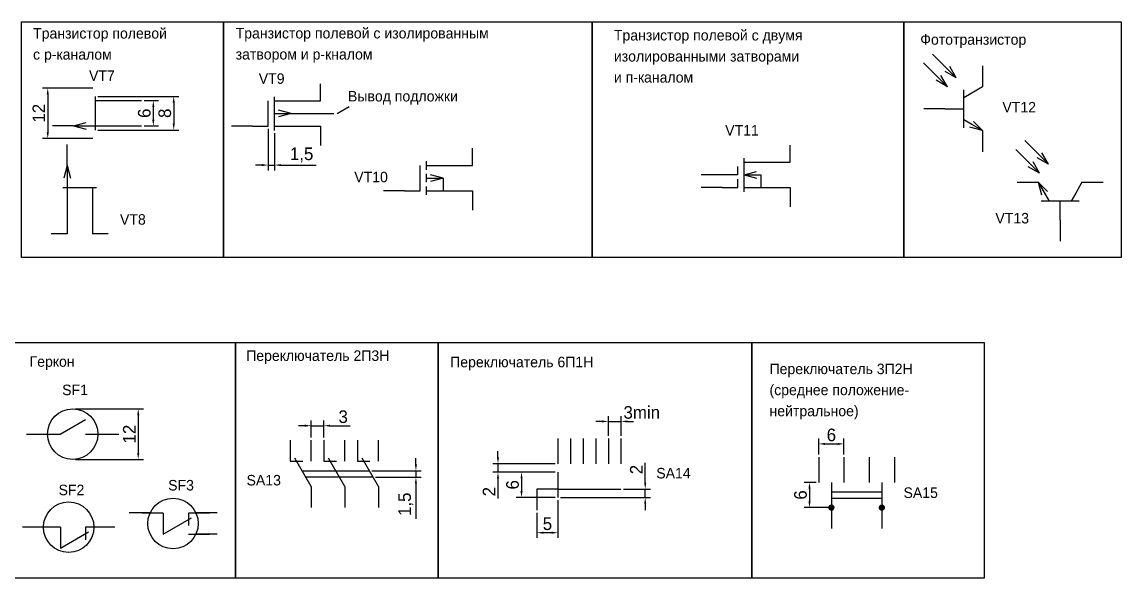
# Model space of a CAD drawing. Header units: millimetres. Extents: x 52 to 1332, y -528 to 1037.
# Drawn here: x 260.1 to 521.4, y 516.8 to 648.9 of the extents above; entities that cross this region are included whole.
import ezdxf

# ---------------------------------------------------------------- set-up
doc = ezdxf.new("R2010")
doc.units = ezdxf.units.MM
doc.styles.get("Standard").update_dxf_attribs({"font": 'standarteskd.shx', "height": 3})
doc.dimstyles.new('ISO-25', dxfattribs={"dimtxt": 2, "dimasz": 1.5, "dimexe": 1.25, "dimexo": 0.625, "dimtad": 1, "dimtxsty": 'Standard', "dimcen": 2.5, "dimadec": 0, "dimazin": 0, "dimtfac": 1, "dimtmove": 0, "dimatfit": 3, "dimfxl": 1, "dimarcsym": 0})

# ---------------------------------------------------------------- blocks, each defined once
blk = doc.blocks.new('*D91')
at = {"color": 0, "linetype": 'Continuous', "lineweight": -2, "transparency": 16777216}
for p, q in [((289.14, 630.23), (292.55, 630.23)), ((291.3, 628.73), (291.3, 625.73)), ((289.14, 624.23), (292.55, 624.23))]:
    blk.add_line(p, q, dxfattribs=at)
at = {"color": 0, "linetype": 'Continuous', "lineweight": -3, "transparency": 16777216}
for points in [[(291.05, 628.73), (291.55, 628.73), (291.3, 630.23)], [(291.05, 625.73), (291.55, 625.73), (291.3, 624.23)]]:
    blk.add_solid(points, dxfattribs=at)
at = {"layer": 'Defpoints', "color": 0, "linetype": 'Continuous', "lineweight": -3, "transparency": 16777216}
for p in [(288.52, 630.23), (288.52, 624.23), (291.3, 624.23)]:
    blk.add_point(p, dxfattribs=at)
at = {"color": 0, "linetype": 'Continuous', "transparency": 16777216, "insert": (289.17, 627.23), "char_height": 3, "attachment_point": 5, "rotation": 90}
blk.add_mtext('6', dxfattribs=at)
blk = doc.blocks.new('*D92')
at = {"color": 0, "linetype": 'Continuous', "lineweight": -2, "transparency": 16777216}
for p, q in [((278.14, 631.23), (297.4, 631.23)), ((296.15, 629.73), (296.15, 624.73)), ((278.14, 623.23), (297.4, 623.23))]:
    blk.add_line(p, q, dxfattribs=at)
at = {"color": 0, "linetype": 'Continuous', "lineweight": -3, "transparency": 16777216}
for points in [[(295.9, 629.73), (296.4, 629.73), (296.15, 631.23)], [(295.9, 624.73), (296.4, 624.73), (296.15, 623.23)]]:
    blk.add_solid(points, dxfattribs=at)
at = {"layer": 'Defpoints', "color": 0, "linetype": 'Continuous', "lineweight": -3, "transparency": 16777216}
for p in [(277.52, 631.23), (277.52, 623.23), (296.15, 623.23)]:
    blk.add_point(p, dxfattribs=at)
at = {"color": 0, "linetype": 'Continuous', "transparency": 16777216, "insert": (294.03, 627.23), "char_height": 3, "attachment_point": 5, "rotation": 90}
blk.add_mtext('8', dxfattribs=at)
blk = doc.blocks.new('*D93')
at = {"color": 0, "linetype": 'Continuous', "lineweight": -2, "transparency": 16777216}
for p, q in [((276.89, 633.23), (264.94, 633.23)), ((266.19, 631.73), (266.19, 622.73)), ((276.89, 621.23), (264.94, 621.23))]:
    blk.add_line(p, q, dxfattribs=at)
at = {"color": 0, "linetype": 'Continuous', "lineweight": -3, "transparency": 16777216}
for points in [[(265.94, 631.73), (266.44, 631.73), (266.19, 633.23)], [(265.94, 622.73), (266.44, 622.73), (266.19, 621.23)]]:
    blk.add_solid(points, dxfattribs=at)
at = {"layer": 'Defpoints', "color": 0, "linetype": 'Continuous', "lineweight": -3, "transparency": 16777216}
for p in [(277.52, 633.23), (266.19, 621.23), (277.52, 621.23)]:
    blk.add_point(p, dxfattribs=at)
at = {"color": 0, "linetype": 'Continuous', "transparency": 16777216, "insert": (264.07, 627.23), "char_height": 3, "attachment_point": 5, "rotation": 90}
blk.add_mtext('12', dxfattribs=at)
blk = doc.blocks.new('*D94')
at = {"color": 0, "linetype": 'Continuous', "lineweight": -2, "transparency": 16777216}
for p, q in [((318.59, 623.53), (318.59, 613.66)), ((320.09, 622.53), (320.09, 613.66)), ((317.09, 614.91), (315.59, 614.91)), ((318.59, 614.91), (320.09, 614.91)), ((321.59, 614.91), (330.06, 614.91))]:
    blk.add_line(p, q, dxfattribs=at)
at = {"color": 0, "linetype": 'Continuous', "lineweight": -3, "transparency": 16777216}
for points in [[(317.09, 615.16), (317.09, 614.66), (318.59, 614.91)], [(321.59, 615.16), (321.59, 614.66), (320.09, 614.91)]]:
    blk.add_solid(points, dxfattribs=at)
at = {"layer": 'Defpoints', "color": 0, "linetype": 'Continuous', "lineweight": -3, "transparency": 16777216}
for p in [(318.59, 624.16), (320.09, 623.16), (320.09, 614.91)]:
    blk.add_point(p, dxfattribs=at)
at = {"color": 0, "linetype": 'Continuous', "transparency": 16777216, "insert": (326.57, 617.32), "char_height": 3, "attachment_point": 5}
blk.add_mtext('1,5', dxfattribs=at)
blk = doc.blocks.new('SF1')
at = {"linetype": 'Continuous'}
for p, q in [((485.65, 549.76), (491.65, 553.22)), ((477.65, 549.76), (482.65, 549.76)), ((480.65, 549.76), (485.65, 549.76)), ((491.65, 549.76), (496.65, 549.76)), ((494.65, 549.76), (499.65, 549.76))]:
    blk.add_line(p, q, dxfattribs=at)
blk.add_circle((488.65, 549.76), 6, dxfattribs=at)
blk = doc.blocks.new('*D147')
at = {"color": 0, "linetype": 'Continuous', "lineweight": -2, "transparency": 16777216}
for p, q in [((272.76, 556.97), (288.96, 556.97)), ((287.71, 555.47), (287.71, 546.47)), ((272.76, 544.97), (288.96, 544.97))]:
    blk.add_line(p, q, dxfattribs=at)
at = {"color": 0, "linetype": 'Continuous', "lineweight": -3, "transparency": 16777216}
for points in [[(287.46, 555.47), (287.96, 555.47), (287.71, 556.97)], [(287.46, 546.47), (287.96, 546.47), (287.71, 544.97)]]:
    blk.add_solid(points, dxfattribs=at)
at = {"layer": 'Defpoints', "color": 0, "linetype": 'Continuous', "lineweight": -3, "transparency": 16777216}
for p in [(272.13, 556.97), (272.13, 544.97), (287.71, 544.97)]:
    blk.add_point(p, dxfattribs=at)
at = {"color": 0, "linetype": 'Continuous', "transparency": 16777216, "insert": (285.58, 550.97), "char_height": 3, "attachment_point": 5, "rotation": 90}
blk.add_mtext('12', dxfattribs=at)
blk = doc.blocks.new('SA5')
at = {"linetype": 'Continuous'}
for p, q in [((371.81, 570.75), (371.81, 565.75)), ((371.81, 565.75), (374.81, 565.75)), ((376.81, 559.75), (372.95, 566.45)), ((371.81, 559.75), (376.81, 559.75)), ((371.81, 559.75), (371.81, 554.75))]:
    blk.add_line(p, q, dxfattribs=at)
blk = doc.blocks.new('SF2')
at = {"linetype": 'Continuous'}
for p, q in [((480.12, 533.43), (475.12, 533.43)), ((497.12, 533.43), (492.12, 533.43))]:
    blk.add_line(p, q, dxfattribs=at)
blk.add_circle((486.12, 533.43), 6, dxfattribs=at)
at = {"linetype": 'Continuous', "rotation": 270}
blk.add_blockref('SA5', (-75.58, 905.25), dxfattribs=at)
blk = doc.blocks.new('SA12')
at = {"linetype": 'Continuous'}
for p, q in [((455.47, 540.16), (450.47, 540.16)), ((455.47, 540.16), (455.47, 535.16)), ((455.47, 535.16), (462.17, 539.03)), ((466.47, 540.16), (461.47, 540.16)), ((461.47, 540.16), (461.47, 537.16)), ((461.47, 535.16), (466.47, 535.16))]:
    blk.add_line(p, q, dxfattribs=at)
blk = doc.blocks.new('SF3')
at = {"linetype": 'Continuous'}
for p, q in [((503.14, 536.81), (498.14, 536.81)), ((519.05, 536.81), (514.05, 536.81)), ((519.05, 531.81), (514.05, 531.81))]:
    blk.add_line(p, q, dxfattribs=at)
blk.add_circle((508.59, 534.31), 6, dxfattribs=at)
blk.add_blockref('SA12', (50.78, -3.36), dxfattribs=at)
blk = doc.blocks.new('SA11')
at = {"linetype": 'Continuous'}
for p, q in [((442.12, 570.58), (442.12, 565.58)), ((447.12, 565.58), (447.12, 570.58)), ((442.12, 565.58), (445.12, 565.58)), ((447.12, 559.58), (443.25, 566.28)), ((447.12, 559.58), (447.12, 554.58))]:
    blk.add_line(p, q, dxfattribs=at)
blk = doc.blocks.new('SA13')
at = {"linetype": 'Continuous'}
for p, q in [((566.47, 553.73), (582.47, 553.73)), ((583.34, 552.23), (567.34, 552.23))]:
    blk.add_line(p, q, dxfattribs=at)
for p in [(121.52, -9.6), (129.52, -9.6), (137.52, -9.6)]:
    blk.add_blockref('SA11', p, dxfattribs=at)
blk = doc.blocks.new('*D151')
at = {"color": 0, "linetype": 'Continuous', "lineweight": -2, "transparency": 16777216}
for p, q in [((353.75, 543.77), (353.75, 545.27)), ((343.29, 542.27), (355, 542.27)), ((353.75, 542.27), (353.75, 540.77)), ((344.15, 540.77), (355, 540.77)), ((353.75, 539.27), (353.75, 530.81))]:
    blk.add_line(p, q, dxfattribs=at)
at = {"color": 0, "linetype": 'Continuous', "lineweight": -3, "transparency": 16777216}
for points in [[(353.5, 543.77), (354, 543.77), (353.75, 542.27)], [(353.5, 539.27), (354, 539.27), (353.75, 540.77)]]:
    blk.add_solid(points, dxfattribs=at)
at = {"layer": 'Defpoints', "color": 0, "linetype": 'Continuous', "lineweight": -3, "transparency": 16777216}
for p in [(342.66, 542.27), (343.53, 540.77), (353.75, 540.77)]:
    blk.add_point(p, dxfattribs=at)
at = {"color": 0, "linetype": 'Continuous', "transparency": 16777216, "insert": (351.34, 534.29), "char_height": 3, "attachment_point": 5, "rotation": 90}
blk.add_mtext('1,5', dxfattribs=at)
blk = doc.blocks.new('*D152')
at = {"color": 0, "linetype": 'Continuous', "lineweight": -2, "transparency": 16777216}
for p, q in [((328.83, 550.15), (328.83, 554.22)), ((331.83, 550.15), (331.83, 554.22)), ((327.33, 552.97), (325.83, 552.97)), ((328.83, 552.97), (331.83, 552.97)), ((333.33, 552.97), (338.08, 552.97))]:
    blk.add_line(p, q, dxfattribs=at)
at = {"color": 0, "linetype": 'Continuous', "lineweight": -3, "transparency": 16777216}
for points in [[(327.33, 553.22), (327.33, 552.72), (328.83, 552.97)], [(333.33, 553.22), (333.33, 552.72), (331.83, 552.97)]]:
    blk.add_solid(points, dxfattribs=at)
at = {"layer": 'Defpoints', "color": 0, "linetype": 'Continuous', "lineweight": -3, "transparency": 16777216}
for p in [(331.83, 552.97), (328.83, 549.52), (331.83, 549.52)]:
    blk.add_point(p, dxfattribs=at)
at = {"color": 0, "linetype": 'Continuous', "transparency": 16777216, "insert": (336.45, 555.09), "char_height": 3, "attachment_point": 5}
blk.add_mtext('3', dxfattribs=at)
blk = doc.blocks.new('SA14')
at = {"linetype": 'Continuous'}
for p, q in [((584.08, 560.74), (584.08, 554.74)), ((587.08, 560.74), (587.08, 554.74)), ((590.08, 560.74), (590.08, 554.74)), ((593.08, 560.74), (593.08, 554.74)), ((596.08, 560.74), (596.08, 554.74)), ((599.08, 560.74), (599.08, 554.74)), ((584.08, 552.74), (584.08, 548.74)), ((579.08, 548.74), (579.08, 543.74)), ((584.08, 548.74), (579.08, 548.74)), ((584.08, 548.74), (599.08, 548.74)), ((584.08, 548.74), (584.08, 546.74))]:
    blk.add_line(p, q, dxfattribs=at)
blk = doc.blocks.new('*D154')
at = {"color": 0, "linetype": 'Continuous', "lineweight": -2, "transparency": 16777216}
for p, q in [((408.28, 539.42), (408.28, 544.17)), ((388.15, 535.92), (409.53, 535.92)), ((403.15, 537.92), (409.53, 537.92)), ((408.28, 535.92), (408.28, 537.92)), ((408.28, 534.42), (408.28, 532.92))]:
    blk.add_line(p, q, dxfattribs=at)
at = {"color": 0, "linetype": 'Continuous', "lineweight": -3, "transparency": 16777216}
for points in [[(408.03, 539.42), (408.53, 539.42), (408.28, 537.92)], [(408.03, 534.42), (408.53, 534.42), (408.28, 535.92)]]:
    blk.add_solid(points, dxfattribs=at)
at = {"layer": 'Defpoints', "color": 0, "linetype": 'Continuous', "lineweight": -3, "transparency": 16777216}
for p in [(387.53, 535.92), (402.53, 537.92), (408.28, 537.92)]:
    blk.add_point(p, dxfattribs=at)
at = {"color": 0, "linetype": 'Continuous', "transparency": 16777216, "insert": (406.16, 542.54), "char_height": 3, "attachment_point": 5, "rotation": 90}
blk.add_mtext('2', dxfattribs=at)
blk = doc.blocks.new('*D155')
at = {"color": 0, "linetype": 'Continuous', "lineweight": -2, "transparency": 16777216}
for p, q in [((387.53, 535.29), (387.53, 526.28)), ((382.53, 532.29), (382.53, 526.28)), ((386.03, 527.53), (384.03, 527.53))]:
    blk.add_line(p, q, dxfattribs=at)
at = {"color": 0, "linetype": 'Continuous', "lineweight": -3, "transparency": 16777216}
for points in [[(384.03, 527.78), (384.03, 527.28), (382.53, 527.53)], [(386.03, 527.78), (386.03, 527.28), (387.53, 527.53)]]:
    blk.add_solid(points, dxfattribs=at)
at = {"layer": 'Defpoints', "color": 0, "linetype": 'Continuous', "lineweight": -3, "transparency": 16777216}
for p in [(387.53, 535.92), (382.53, 532.92), (382.53, 527.53)]:
    blk.add_point(p, dxfattribs=at)
at = {"color": 0, "linetype": 'Continuous', "transparency": 16777216, "insert": (385.03, 529.65), "char_height": 3, "attachment_point": 5}
blk.add_mtext('5', dxfattribs=at)
blk = doc.blocks.new('*D156')
at = {"color": 0, "linetype": 'Continuous', "lineweight": -2, "transparency": 16777216}
for p, q in [((373.27, 545.42), (373.27, 546.92)), ((386.9, 543.92), (372.02, 543.92)), ((373.27, 543.92), (373.27, 541.92)), ((386.9, 541.92), (372.02, 541.92)), ((373.27, 540.42), (373.27, 535.67))]:
    blk.add_line(p, q, dxfattribs=at)
at = {"color": 0, "linetype": 'Continuous', "lineweight": -3, "transparency": 16777216}
for points in [[(373.02, 545.42), (373.52, 545.42), (373.27, 543.92)], [(373.02, 540.42), (373.52, 540.42), (373.27, 541.92)]]:
    blk.add_solid(points, dxfattribs=at)
at = {"layer": 'Defpoints', "color": 0, "linetype": 'Continuous', "lineweight": -3, "transparency": 16777216}
for p in [(387.53, 543.92), (373.27, 541.92), (387.53, 541.92)]:
    blk.add_point(p, dxfattribs=at)
at = {"color": 0, "linetype": 'Continuous', "transparency": 16777216, "insert": (371.14, 537.29), "char_height": 3, "attachment_point": 5, "rotation": 90}
blk.add_mtext('2', dxfattribs=at)
blk = doc.blocks.new('*D157')
at = {"color": 0, "linetype": 'Continuous', "lineweight": -2, "transparency": 16777216}
for p, q in [((386.9, 541.92), (377.62, 541.92)), ((378.87, 540.42), (378.87, 537.42)), ((386.9, 535.92), (377.62, 535.92))]:
    blk.add_line(p, q, dxfattribs=at)
at = {"color": 0, "linetype": 'Continuous', "lineweight": -3, "transparency": 16777216}
for points in [[(378.62, 540.42), (379.12, 540.42), (378.87, 541.92)], [(378.62, 537.42), (379.12, 537.42), (378.87, 535.92)]]:
    blk.add_solid(points, dxfattribs=at)
at = {"layer": 'Defpoints', "color": 0, "linetype": 'Continuous', "lineweight": -3, "transparency": 16777216}
for p in [(387.53, 541.92), (378.87, 535.92), (387.53, 535.92)]:
    blk.add_point(p, dxfattribs=at)
at = {"color": 0, "linetype": 'Continuous', "transparency": 16777216, "insert": (376.74, 538.92), "char_height": 3, "attachment_point": 5, "rotation": 90}
blk.add_mtext('6', dxfattribs=at)
blk = doc.blocks.new('SA15')
at = {"linetype": 'Continuous'}
for p, q in [((97.08, 491.7), (97.08, 485.7)), ((103.08, 491.7), (103.08, 485.7)), ((109.08, 491.7), (109.08, 485.7)), ((115.08, 491.7), (115.08, 485.7)), ((100.08, 485.7), (100.08, 479.7)), ((112.08, 485.7), (112.08, 474.7)), ((100.08, 483.45), (112.08, 483.45)), ((100.08, 481.95), (112.08, 481.95)), ((100.08, 479.7), (100.08, 474.7))]:
    blk.add_line(p, q, dxfattribs=at)
at = {"linetype": 'Continuous', "const_width": 0.75}
for points in [[(99.71, 479.7, 1), (100.46, 479.7, 1)], [(111.71, 479.7, 1), (112.46, 479.7, 1)]]:
    blk.add_lwpolyline(points, format="xyb", close=True, dxfattribs=at)
blk = doc.blocks.new('*D159')
at = {"color": 0, "linetype": 'Continuous', "lineweight": -2, "transparency": 16777216}
for p, q in [((449.56, 546.12), (449.56, 549.89)), ((455.56, 546.12), (455.56, 549.89)), ((451.06, 548.64), (454.06, 548.64))]:
    blk.add_line(p, q, dxfattribs=at)
at = {"color": 0, "linetype": 'Continuous', "lineweight": -3, "transparency": 16777216}
for points in [[(451.06, 548.89), (451.06, 548.39), (449.56, 548.64)], [(454.06, 548.89), (454.06, 548.39), (455.56, 548.64)]]:
    blk.add_solid(points, dxfattribs=at)
at = {"layer": 'Defpoints', "color": 0, "linetype": 'Continuous', "lineweight": -3, "transparency": 16777216}
for p in [(455.56, 548.64), (449.56, 545.5), (455.56, 545.5)]:
    blk.add_point(p, dxfattribs=at)
at = {"color": 0, "linetype": 'Continuous', "transparency": 16777216, "insert": (452.56, 550.76), "char_height": 3, "attachment_point": 5}
blk.add_mtext('6', dxfattribs=at)
blk = doc.blocks.new('*D160')
at = {"color": 0, "linetype": 'Continuous', "lineweight": -2, "transparency": 16777216}
for p, q in [((448.93, 539.5), (446.11, 539.5)), ((447.36, 538), (447.36, 535)), ((451.93, 533.5), (446.11, 533.5))]:
    blk.add_line(p, q, dxfattribs=at)
at = {"color": 0, "linetype": 'Continuous', "lineweight": -3, "transparency": 16777216}
for points in [[(447.11, 538), (447.61, 538), (447.36, 539.5)], [(447.11, 535), (447.61, 535), (447.36, 533.5)]]:
    blk.add_solid(points, dxfattribs=at)
at = {"layer": 'Defpoints', "color": 0, "linetype": 'Continuous', "lineweight": -3, "transparency": 16777216}
for p in [(449.56, 539.5), (447.36, 533.5), (452.56, 533.5)]:
    blk.add_point(p, dxfattribs=at)
at = {"color": 0, "linetype": 'Continuous', "transparency": 16777216, "insert": (445.23, 536.5), "char_height": 3, "attachment_point": 5, "rotation": 90}
blk.add_mtext('6', dxfattribs=at)
blk = doc.blocks.new('strely')
at = {"linetype": 'Continuous'}
for p, q in [((407.09, 602.81), (401.44, 608.47)), ((404.97, 600.69), (399.32, 606.35)), ((407.09, 602.81), (404.4, 604.36)), ((407.09, 602.81), (405.54, 605.5)), ((404.97, 600.69), (402.28, 602.24)), ((404.97, 600.69), (403.42, 603.38))]:
    blk.add_line(p, q, dxfattribs=at)

msp = doc.modelspace()

# ---------------------------------------------------------------- linework, layer by layer
at = {"linetype": 'Continuous'}
for p, q in [((488.524, 638.488), (488.524, 633.488)), ((331.092, 630.159), (331.092, 634.251)), ((488.524, 633.488), (484.024, 630.89)), ((484.024, 628.292), (484.024, 632.792)), ((277.515, 627.234), (277.515, 631.234)), ((277.515, 630.234), (288.515, 630.234)), ((318.592, 624.159), (318.592, 630.159)), ((320.092, 627.159), (320.092, 631.159)), ((320.092, 630.159), (331.092, 630.159)), ((324.062, 627.159), (321.062, 627.963)), ((337.858, 628.782), (334.988, 627.125)), ((479.524, 628.292), (474.524, 628.292)), ((479.524, 628.292), (484.024, 628.292)), ((484.024, 623.792), (484.024, 628.292)), ((272.319, 624.234), (275.319, 625.038)), ((277.515, 623.234), (277.515, 627.234)), ((320.092, 623.159), (320.092, 627.159)), ((320.092, 627.159), (334.256, 627.159)), ((324.062, 627.159), (321.062, 626.355)), ((485.926, 624.596), (484.024, 625.694)), ((488.524, 623.096), (486.328, 625.292)), ((272.319, 624.234), (267.319, 624.234)), ((272.319, 624.234), (275.319, 624.234)), ((272.319, 624.234), (275.319, 623.43)), ((275.319, 624.234), (279.571, 624.234)), ((279.015, 624.234), (288.515, 624.234)), ((314.896, 624.159), (309.896, 624.159)), ((314.896, 624.159), (318.592, 624.159)), ((320.092, 624.159), (331.092, 624.159)), ((331.092, 624.159), (331.092, 619.549)), ((488.524, 623.096), (485.524, 623.9)), ((488.524, 623.096), (485.926, 624.596)), ((488.524, 623.096), (488.524, 618.096)), ((270.796, 614.776), (270.796, 619.776)), ((442.784, 615.59), (442.784, 619.682)), ((367.228, 614.822), (367.228, 618.914)), ((270.796, 614.776), (269.993, 611.776)), ((270.796, 614.776), (270.796, 611.776)), ((270.796, 614.776), (271.6, 611.776)), ((354.728, 608.822), (354.728, 614.822)), ((356.228, 614.822), (356.228, 615.822)), ((356.228, 614.822), (367.228, 614.822)), ((356.228, 613.822), (356.228, 614.822)), ((430.284, 612.59), (430.284, 614.59)), ((431.784, 615.59), (431.784, 616.59)), ((431.784, 615.59), (442.784, 615.59)), ((431.784, 608.59), (431.784, 615.59)), ((270.796, 611.776), (270.796, 607.524)), ((356.228, 611.822), (356.228, 612.822)), ((356.228, 610.822), (356.228, 611.822)), ((356.228, 611.822), (360.228, 611.822)), ((360.228, 611.822), (357.228, 612.625)), ((360.228, 611.822), (357.228, 611.018)), ((360.228, 611.822), (360.228, 608.822)), ((430.284, 612.59), (421.588, 612.59)), ((431.784, 612.59), (434.784, 613.394)), ((431.784, 612.59), (434.784, 611.786)), ((431.784, 612.59), (435.784, 612.59)), ((435.784, 612.59), (435.784, 609.59)), ((269.796, 609.58), (273.796, 609.58)), ((273.796, 609.58), (277.796, 609.58)), ((276.796, 609.58), (276.796, 598.58)), ((356.228, 608.822), (356.228, 609.822)), ((426.588, 609.59), (421.588, 609.59)), ((426.588, 609.59), (430.284, 609.59)), ((430.284, 609.59), (430.284, 611.59)), ((431.784, 609.59), (442.784, 609.59)), ((442.784, 609.59), (442.784, 604.979)), ((496.767, 610.828), (501.767, 610.828)), ((501.767, 610.828), (502.57, 607.828)), ((501.767, 610.828), (503.963, 608.632)), ((501.767, 610.828), (504.365, 606.328)), ((512.159, 610.828), (510.659, 608.23)), ((512.159, 610.828), (517.159, 610.828)), ((270.796, 608.08), (270.796, 598.58)), ((351.032, 608.822), (346.032, 608.822)), ((351.032, 608.822), (354.728, 608.822)), ((356.228, 608.822), (367.228, 608.822)), ((356.228, 607.822), (356.228, 608.822)), ((367.228, 608.822), (367.228, 604.211)), ((510.659, 608.23), (509.561, 606.328)), ((506.963, 606.328), (502.463, 606.328)), ((506.963, 601.828), (506.963, 606.328)), ((511.463, 606.328), (506.963, 606.328)), ((506.963, 601.828), (506.963, 596.828)), ((270.796, 598.58), (267.01, 598.58)), ((280.582, 598.58), (276.796, 598.58)), ((399.527, 550.545), (399.527, 555.233)), ((402.527, 550.545), (402.527, 555.233)), ((398.027, 553.983), (396.527, 553.983)), ((399.527, 553.983), (402.527, 553.983)), ((404.027, 553.983), (405.527, 553.983))]:
    msp.add_line(p, q, dxfattribs=at)
for points in [[(259.968, 648.921), (307.992, 648.921), (307.992, 592.93), (259.968, 592.93)], [(307.992, 648.921), (395.69, 648.921), (395.69, 592.93), (307.992, 592.93)], [(395.69, 648.921), (469.771, 648.921), (469.771, 592.93), (395.69, 592.93)], [(469.771, 648.921), (521.444, 648.921), (521.444, 592.93), (469.771, 592.93)], [(258.135, 572.759), (310.867, 572.759), (310.867, 516.767), (258.135, 516.767)], [(310.867, 572.759), (359.042, 572.759), (359.042, 516.767), (310.867, 516.767)], [(359.042, 572.759), (433.65, 572.759), (433.65, 516.767), (359.042, 516.767)], [(433.65, 572.759), (488.932, 572.759), (488.932, 516.767), (433.65, 516.767)]]:
    msp.add_lwpolyline(points, close=True, dxfattribs=at)
for points in [[(398.027, 554.233), (398.027, 553.733), (399.527, 553.983)], [(404.027, 554.233), (404.027, 553.733), (402.527, 553.983)]]:
    msp.add_solid(points, dxfattribs=at)

# ---------------------------------------------------------------- block references
for name, p in [('strely', (75.182, 32.827)), ('strely', (97.107, 12.291)), ('SF1', (-216.518, 1.211)), ('SA13', (-239.81, -11.458)), ('SA14', (-196.555, -10.819)), ('SA15', (352.475, 53.799)), ('SF2', (-214.964, -4.589)), ('SF3', (-212.601, -4.589))]:
    msp.add_blockref(name, p, dxfattribs=at)

# ---------------------------------------------------------------- texts
for s, p in [('Транзистор полевой', (262.704, 644.979)), ('Транзистор полевой с изолированным', (310.877, 645.004)), ('Транзистор полевой с двумя', (400.832, 644.524)), ('Фототранзистор', (473.7, 643.514)), ('с p-каналом', (262.704, 639.979)), ('затвором и p-кналом', (310.877, 640.004)), ('изолированными затворами', (400.832, 639.524)), ('VT7', (276.015, 634.914)), ('VT9', (316.377, 634.219)), ('и п-каналом', (400.832, 634.524)), ('Вывод подложки', (337.593, 630.03)), ('VT12', (493.24, 627.417)), ('VT11', (427.306, 621.928)), ('VT10', (339.086, 610.831)), ('VT8', (283.369, 600.741)), ('VT13', (491.575, 601.041)), ('Переключатель 2П3Н', (313.383, 568.369)), ('Геркон', (261.873, 566.97)), ('Переключатель 6П1Н', (361.892, 566.853)), ('Переключатель 3П2Н', (437.848, 565.22)), ('SF1', (269.614, 560.227)), ('(среднее положение-', (437.848, 560.22)), ('нейтральное)', (437.848, 555.22)), ('SA13', (313.473, 538.769)), ('SA14', (410.913, 540.436)), ('SF2', (268.766, 536.45)), ('SF3', (294.824, 537.571)), ('SA15', (469.716, 535.795))]:
    msp.add_text(s, height=2.5, dxfattribs=at).set_placement(p)
at = {"linetype": 'Continuous', "insert": (407.469, 556.108), "char_height": 3, "attachment_point": 5}
msp.add_mtext('{\\Fstandarteskd.shx;3min}', dxfattribs=at)

# ---------------------------------------------------------------- dimensions: what is measured, and where the dimension line sits
at = {"linetype": 'Continuous'}
for base, p1, p2, picture, middle in [((266.195, 621.234), (277.515, 633.234), (277.515, 621.234), '*D93', (264.07, 627.234)), ((296.152, 623.234), (277.515, 631.234), (277.515, 623.234), '*D92', (294.027, 627.234)), ((291.297, 624.234), (288.515, 630.234), (288.515, 624.234), '*D91', (289.172, 627.234)), ((287.706, 544.967), (272.131, 556.967), (272.131, 544.967), '*D147', (285.581, 550.967)), ((373.265, 541.92), (387.527, 543.92), (387.527, 541.92), '*D156', (371.14, 537.295)), ((353.748, 540.774), (342.662, 542.274), (343.528, 540.774), '*D151', (351.338, 534.292)), ((408.28, 537.92), (387.527, 535.92), (402.527, 537.92), '*D154', (406.155, 542.545)), ((378.867, 535.92), (387.527, 541.92), (387.527, 535.92), '*D157', (376.742, 538.92)), ((447.357, 533.496), (449.556, 539.496), (452.556, 533.496), '*D160', (445.232, 536.496))]:
    dim = msp.add_linear_dim(base=base, p1=p1, p2=p2, angle=90, dimstyle='ISO-25', dxfattribs=at)
    dim.commit()
    dim.dimension.update_dxf_attribs({"geometry": picture, "text_midpoint": middle})
for base, p1, p2, picture, middle in [((320.092, 614.911), (318.592, 624.159), (320.092, 623.159), '*D94', (326.574, 617.322)), ((331.827, 552.968), (328.827, 549.524), (331.827, 549.524), '*D152', (336.452, 555.093)), ((455.556, 548.638), (449.556, 545.496), (455.556, 545.496), '*D159', (452.556, 550.763)), ((382.527, 527.527), (387.527, 535.92), (382.527, 532.92), '*D155', (385.027, 529.652))]:
    dim = msp.add_linear_dim(base=base, p1=p1, p2=p2, dimstyle='ISO-25', dxfattribs=at)
    dim.commit()
    dim.dimension.update_dxf_attribs({"geometry": picture, "text_midpoint": middle})

doc.saveas('drawing.dxf')
